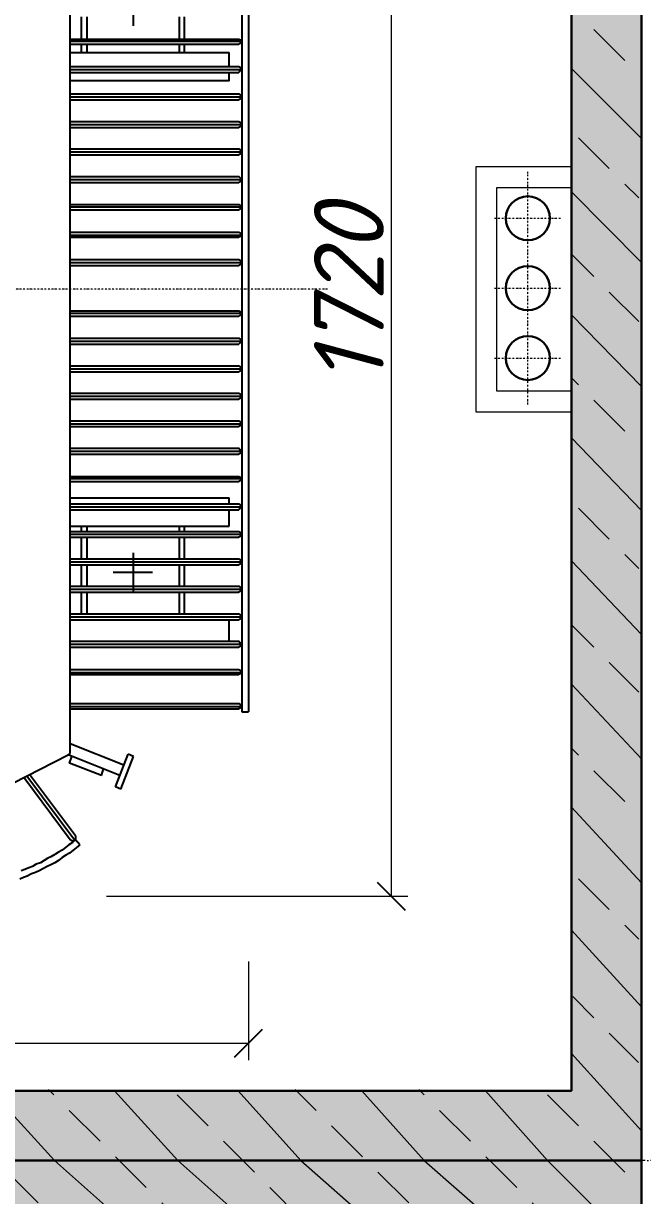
# Model space of a CAD drawing. Header units: millimetres. Extents: x 18305 to 53696, y 2146 to 15344.
# Drawn here: x 32958 to 33845, y 12050 to 13728 of the extents above; entities that cross this region are included whole.
import ezdxf

# ---------------------------------------------------------------- set-up
doc = ezdxf.new("R2010")
doc.units = ezdxf.units.MM
doc.set_wipeout_variables(frame=1)
doc.linetypes.add('DASHDOT2', pattern=[0.5, 0.25, -0.125, 0, -0.125])
doc.linetypes.add('Сплошная', pattern=[0])
doc.layers.add('НОЛЬ', color=7, linetype='Continuous')
doc.styles.add('ГОСТ-80', font='isocpeur.ttf', dxfattribs={"height": 80})
doc.styles.add('ИСО курсив', font='isocpeui.ttf')
doc.dimstyles.new('ГОСТ-80', dxfattribs={"dimtxt": 80, "dimasz": 40, "dimexe": 24, "dimexo": 1, "dimgap": 10, "dimtad": 1, "dimdec": 0, "dimtxsty": 'ГОСТ-80', "dimblk": 'OBLIQUE', "dimcen": 2.5, "dimclrd": 251, "dimclre": 251, "dimclrt": 251, "dimadec": 0, "dimazin": 0, "dimtfac": 1, "dimtdec": 0, "dimtmove": 0, "dimatfit": 3, "dimfxl": 250, "dimlwd": 9, "dimlwe": 9, "dimarcsym": 2})

# ---------------------------------------------------------------- blocks, each defined once
blk = doc.blocks.new('*U887')
at = {"lineweight": 18}
h = blk.add_hatch(dxfattribs=at)
h.set_pattern_fill('ANSI33', scale=500)
h.set_pattern_definition([(45, (-270421877.2363863, -182955272.1720382), (-88.38834764831844, 88.38834764831844), []), (45, (-270421788.8480388, -182955272.1720382), (-88.38834764831844, 88.38834764831844), [62.5, -31.25])])
h.paths.add_polyline_path([(0, 6000), (0, 0), (2500, 0), (2500, 6000)])
h.paths.add_polyline_path([(2400, 5900), (2400, 100), (100, 100), (100, 5900)], flags=16)
h = blk.add_hatch(dxfattribs=at)
h.set_pattern_fill('AR-CONC', scale=30)
h.set_pattern_definition([(49.99999999999999, (-270421877.2363863, -182955272.1720382), (215.178054780226, -18.82564049477853), [22.5, -247.5]), (355, (-270421877.2363863, -182955272.1720382), (-41.6254000839, 225.6576401100035), [18, -198]), (100.45144446, (-270421859.304882, -182955273.7408414), (173.5526540181336, 206.8319972905888), [19.12205759999996, -210.3426335999997]), (46.18420000000001, (-270421877.2363863, -182955212.1720382), (320.1723992014717, -49.65578423792296), [33.75, -371.25]), (96.63563549, (-270421850.5553628, -182955216.3100303), (280.3985837022685, 292.2355802323651), [28.6831026, -315.5141279999999]), (351.1841639899999, (-270421877.2363863, -182955212.1720382), (280.3985835164319, 292.2355800809971), [27, -297.0000003]), (21, (-270421847.2363863, -182955227.1720382), (179.0721156355385, -120.7856671996016), [22.5, -247.5]), (326.0000000000001, (-270421847.2363863, -182955227.1720382), (72.99459957647451, 217.5450135140559), [18, -198]), (71.45144474, (-270421832.3137101, -182955237.2375104), (252.0667130189913, 96.75934584190615), [19.122057, -210.3426336]), (37.50000000000001, (-270421877.2363863, -182955272.1720382), (3.647956595187201, 99.86815614939344), [0, -195.6, 0, -201, 0, -198.75]), (7.499999999999999, (-270421877.2363863, -182955272.1720382), (78.92086123264458, 118.3235135647081), [0, -114.6, 0, -191.1, 0, -75.75]), (327.5, (-270421944.1363863, -182955272.1720382), (160.1467308517227, -6.766461520313927), [0, -75, 0, -234, 0, -310.5]), (317.5, (-270421974.1363863, -182955272.1720382), (174.9558508027159, 30.03149469969532), [0, -97.5, 0, -155.4, 0, -220.5])])
h.paths.add_polyline_path([(1.13686837721616e-13, 6000), (0, 9.094947017729282e-13), (2500, -9.094947017729282e-13), (2500, 6000)])
h.paths.add_polyline_path([(2400, 5900), (2400, 100), (100, 100), (100, 5900)], flags=16)
at = {"color": 7, "lineweight": 30}
for points in [[(0, 6000), (2500, 6000), (2500, 0), (0, 0)], [(100, 5900), (2400, 5900), (2400, 100), (100, 100)]]:
    blk.add_lwpolyline(points, close=True, dxfattribs=at)
blk = doc.blocks.new('ТМГ-1000')
at = {"color": 5}
for p, q in [((604.6896148765809, 567.5022700000118), (-604.6853664817754, 567.5022700000118)), ((-604.6853664817754, 567.5022700000118), (-604.6853664817754, 567.4516658486682))]:
    blk.add_line(p, q, dxfattribs=at)
at = {"color": 7, "lineweight": 0, "true_color": 0xffffff}
blk.add_wipeout([(-844.046031481761, -240.1788633333199), (-857.3302606484212, -182.7909933333283), (-857.8616298150737, 179.60277833334112), (-797.2855448151241, 323.6038225000086), (-698.7014134155294, 246.15396310670053), (-666.3241898150882, 309.2568550000144), (-600.4195527528645, 309.2568550000144), (-592.9803844195558, 553.6869835672844), (595.7188804653707, 555.8624660570206), (597.8443571320387, 312.4953877236842), (664.2242035182428, 312.44507000001636), (698.7269037853092, 246.15396310671213), (789.3404976848981, 317.22739250000495), (843.540152684902, 204.57712916667538), (849.3852135181662, 100.96014166667032), (849.3852135181662, -166.84991833331878), (804.2188343515738, -298.6294716666598), (697.6910472709645, -257.03353535221504), (666.3496801849108, -310.3195933333334), (593.584106897237, -312.445069999987), (593.5841068972371, -557.9376249999913), (-598.4573474100617, -557.4062558333245), (-600.051454910077, -312.445069999987), (-666.3241898150882, -310.3195933333334), (-699.5309405724745, -253.8620418371836), (-788.7836381484523, -318.8214999999909)], dxfattribs=at)
at = {"color": 5}
for p, q in [((-604.6853664817754, 557.9376250000059), (-604.6853664817754, 567.4516658486682)), ((604.6896148765809, 557.9882291513495), (-604.6853664817754, 557.9376250000059)), ((-666.3241898150882, 309.2568550000142), (-664.1987131484202, 312.4450700000161))]:
    blk.add_line(p, q, dxfattribs=at)
at = {"color": 252, "linetype": 'DASHDOT2', "lineweight": 20, "ltscale": 10}
blk.add_lwpolyline([(0, 681.00272400002), (0, -681.0027239999908)], dxfattribs=at)
at = {"color": 5, "linetype": 'Continuous'}
for points in [[(-592.9803844195558, 312.4453819006303), (-592.9803844195558, 553.6869835672842), (-594.0431227529189, 555.8124602339522), (-597.2313377528917, 557.9379369006201), (-599.3568144195597, 555.8124602339522), (-600.4195527528645, 553.6869835672842)], [(-600.4195527528645, 312.4453819006303), (-600.4195527528645, 553.6869835672842)], [(-597.2313377528917, 312.4453819006303), (-597.2313377528917, 557.9379369006201)], [(-544.1092814817675, 312.4450700000161), (-544.1092814817675, 553.68667166667), (-545.1720198151306, 555.812148333338), (-548.3602348151035, 557.9376250000059), (-550.4857114817714, 555.812148333338), (-551.5484498150763, 553.68667166667)], [(-551.5484498150763, 312.4450700000161), (-551.5484498150763, 553.68667166667)], [(-548.3602348151035, 312.4450700000161), (-548.3602348151035, 557.9376250000059)], [(-543.0465431484627, 557.9376250000059), (-548.3602348151035, 557.9376250000059)], [(-503.7252248151344, 312.4450700000161), (-503.7252248151344, 553.68667166667), (-505.8507014818024, 555.812148333338), (-507.9761781484121, 557.9376250000059), (-511.1643931484432, 555.812148333338), (-512.2271314818063, 553.68667166667)], [(-512.2271314818063, 312.4450700000161), (-512.2271314818063, 553.68667166667)], [(-507.9761781484121, 312.4450700000161), (-507.9761781484121, 557.9376250000059)], [(-464.4039064818062, 312.4450700000161), (-464.4039064818062, 553.68667166667), (-465.4666448151111, 555.812148333338), (-468.6548598150839, 557.9376250000059), (-471.843074815115, 555.812148333338), (-472.905813148478, 553.68667166667)], [(-472.905813148478, 312.4450700000161), (-472.905813148478, 553.68667166667)], [(-468.6548598150839, 312.4450700000161), (-468.6548598150839, 557.9376250000059)], [(-425.082588148478, 312.4450700000161), (-425.082588148478, 553.68667166667), (-426.1453264817828, 555.812148333338), (-429.3335414817557, 557.9376250000059), (-432.5217564817867, 555.812148333338), (-433.5844948150916, 553.68667166667)], [(-433.5844948150916, 312.4450700000161), (-433.5844948150916, 553.68667166667)], [(-429.3335414817557, 312.4450700000161), (-429.3335414817557, 557.9376250000059)], [(-385.7612698151497, 312.4450700000161), (-385.7612698151497, 553.68667166667), (-386.8240081484546, 555.812148333338), (-390.0122231484274, 557.9376250000059), (-393.2004381484585, 555.812148333338), (-394.2631764817634, 553.68667166667)], [(-394.2631764817634, 312.4450700000161), (-394.2631764817634, 553.68667166667)], [(-390.0122231484274, 312.4450700000161), (-390.0122231484274, 557.9376250000059)], [(-346.4399514818215, 312.4450700000161), (-346.4399514818215, 553.68667166667), (-347.5026898151264, 555.812148333338), (-350.6909048150992, 557.9376250000059), (-353.879119815072, 555.812148333338), (-354.9418581484351, 553.68667166667)], [(-354.9418581484351, 312.4450700000161), (-354.9418581484351, 553.68667166667)], [(-350.6909048150992, 312.4450700000161), (-350.6909048150992, 557.9376250000059)], [(-307.118633148435, 312.4450700000161), (-307.118633148435, 553.68667166667), (-308.1813714817981, 555.812148333338), (-311.369586481771, 557.9376250000059), (-313.4950631484389, 555.812148333338), (-315.6205398151069, 553.68667166667)], [(-315.6205398151069, 312.4450700000161), (-315.6205398151069, 553.68667166667)], [(-311.369586481771, 312.4450700000161), (-311.369586481771, 557.9376250000059)], [(-267.7973148151068, 312.4450700000161), (-267.7973148151068, 553.68667166667), (-268.8600531484699, 555.812148333338), (-270.9855298151379, 557.9376250000059), (-274.1737448151107, 555.812148333338), (-275.2364831484156, 553.68667166667)], [(-275.2364831484156, 312.4450700000161), (-275.2364831484156, 553.68667166667)], [(-270.9855298151379, 312.4450700000161), (-270.9855298151379, 557.9376250000059)], [(-227.4132581484155, 312.4450700000161), (-227.4132581484155, 553.68667166667), (-229.5387348151417, 555.812148333338), (-231.6642114818096, 557.9376250000059), (-234.8524264817825, 555.812148333338), (-235.9151648150873, 553.68667166667)], [(-235.9151648150873, 312.4450700000161), (-235.9151648150873, 553.68667166667)], [(-231.6642114818096, 312.4450700000161), (-231.6642114818096, 557.9376250000059)], [(-188.0919398151455, 312.4450700000161), (-188.0919398151455, 553.68667166667), (-189.1546781484503, 555.812148333338), (-192.3428931484232, 557.9376250000059), (-195.5311081484542, 555.812148333338), (-196.5938464817591, 553.68667166667)], [(-196.5938464817591, 312.4450700000161), (-196.5938464817591, 553.68667166667)], [(-192.3428931484232, 312.4450700000161), (-192.3428931484232, 557.9376250000059)], [(-148.770621481759, 312.4450700000161), (-148.770621481759, 553.68667166667), (-149.8333598151221, 555.812148333338), (-153.0215748151531, 557.9376250000059), (-156.209789815126, 555.812148333338), (-157.2725281484309, 553.68667166667)], [(-157.2725281484309, 312.4450700000161), (-157.2725281484309, 553.68667166667)], [(-153.0215748151531, 312.4450700000161), (-153.0215748151531, 557.9376250000059)], [(-109.4493031484308, 312.4450700000161), (-109.4493031484308, 553.68667166667), (-110.5120414817939, 555.812148333338), (-113.7002564817667, 557.9376250000059), (-116.8884714817978, 555.812148333338), (-117.9512098151026, 553.68667166667)], [(-117.9512098151026, 312.4450700000161), (-117.9512098151026, 553.68667166667)], [(-113.7002564817667, 312.4450700000161), (-113.7002564817667, 557.9376250000059)], [(-70.12798481510254, 312.4450700000161), (-70.12798481510254, 553.68667166667), (-71.19072314846562, 555.812148333338), (-74.37893814843846, 557.9376250000059), (-76.50441481510643, 555.812148333338), (-78.6298914817744, 553.68667166667)], [(-78.6298914817744, 312.4450700000161), (-78.6298914817744, 553.68667166667)], [(-74.37893814843846, 312.4450700000161), (-74.37893814843846, 557.9376250000059)], [(-30.8066664817743, 312.4450700000161), (-30.8066664817743, 553.68667166667), (-31.86940481507918, 555.812148333338), (-33.99488148174714, 557.9376250000059), (-37.18309648177819, 555.812148333338), (-38.24583481514128, 553.68667166667)], [(-38.24583481514128, 312.4450700000161), (-38.24583481514128, 553.68667166667)], [(-33.99488148174714, 312.4450700000161), (-33.99488148174714, 557.9376250000059)], [(42.52227851824136, 312.4450700000161), (42.52227851824136, 553.68667166667), (41.45954018487828, 555.812148333338), (38.27132518490544, 557.9376250000059), (35.08311018493259, 555.812148333338), (34.02037185156951, 553.68667166667)], [(34.02037185156951, 312.4450700000161), (34.02037185156951, 553.68667166667)], [(38.27132518490544, 312.4450700000161), (38.27132518490544, 557.9376250000059)], [(81.84359685151139, 312.4450700000161), (81.84359685151139, 553.68667166667), (80.78085851820651, 555.812148333338), (77.59264351823367, 557.9376250000059), (75.46716685156571, 555.812148333338), (74.40442851820262, 553.68667166667)], [(74.40442851820262, 312.4450700000161), (74.40442851820262, 553.68667166667)], [(77.59264351823367, 312.4450700000161), (77.59264351823367, 557.9376250000059)], [(121.1649151848978, 312.4450700000161), (121.1649151848978, 553.68667166667), (120.1021768515348, 555.812148333338), (117.9767001848668, 557.9376250000059), (114.7884851848939, 555.812148333338), (113.7257468515891, 553.68667166667)], [(113.7257468515891, 312.4450700000161), (113.7257468515891, 553.68667166667)], [(117.9767001848668, 312.4450700000161), (117.9767001848668, 557.9376250000059)], [(161.5489718515892, 312.4450700000161), (161.5489718515892, 553.68667166667), (159.4234951849212, 555.812148333338), (157.298018518195, 557.9376250000059), (154.1098035182222, 555.812148333338), (153.0470651849173, 553.68667166667)], [(153.0470651849173, 312.4450700000161), (153.0470651849173, 553.68667166667)], [(157.298018518195, 312.4450700000161), (157.298018518195, 557.9376250000059)], [(200.8702901848592, 312.4450700000161), (200.8702901848592, 553.68667166667), (199.8075518515543, 555.812148333338), (196.6193368515233, 557.9376250000059), (193.4311218515504, 555.812148333338), (192.3683835181873, 553.68667166667)], [(192.3683835181873, 312.4450700000161), (192.3683835181873, 553.68667166667)], [(196.6193368515233, 312.4450700000161), (196.6193368515233, 557.9376250000059)], [(240.1916085181874, 312.4450700000161), (240.1916085181874, 553.68667166667), (239.1288701848825, 555.812148333338), (235.9406551849097, 557.9376250000059), (232.7524401848787, 555.812148333338), (231.6897018515738, 553.68667166667)], [(231.6897018515738, 312.4450700000161), (231.6897018515738, 553.68667166667)], [(235.9406551849097, 312.4450700000161), (235.9406551849097, 557.9376250000059)], [(279.5129268515739, 312.4450700000161), (279.5129268515739, 553.68667166667), (278.4501885182108, 555.812148333338), (275.2619735181797, 557.9376250000059), (272.0737585182069, 555.812148333338), (271.011020184902, 553.68667166667)], [(271.011020184902, 312.4450700000161), (271.011020184902, 553.68667166667)], [(275.2619735181797, 312.4450700000161), (275.2619735181797, 557.9376250000059)], [(318.8342451848439, 312.4450700000161), (318.8342451848439, 553.68667166667), (317.771506851539, 555.812148333338), (314.5832918515662, 557.9376250000059), (312.4578151848982, 555.812148333338), (310.3323385182302, 553.68667166667)], [(310.3323385182302, 312.4450700000161), (310.3323385182302, 553.68667166667)], [(314.5832918515662, 312.4450700000161), (314.5832918515662, 557.9376250000059)], [(358.1555635182303, 312.4450700000161), (358.1555635182303, 553.68667166667), (357.0928251848673, 555.812148333338), (354.9673485181993, 557.9376250000059), (351.7791335182264, 555.812148333338), (350.7163951848634, 553.68667166667)], [(350.7163951848634, 312.4450700000161), (350.7163951848634, 553.68667166667)], [(354.9673485181993, 312.4450700000161), (354.9673485181993, 557.9376250000059)], [(-503.7252248151344, 539.8710733333428), (-472.905813148478, 539.8710733333428)], [(-339.0007831484545, 539.8710733333428), (-314.5578014817438, 539.8710733333428)], [(-339.0007831484545, 312.4450700000161), (-339.0007831484545, 539.8710733333428)], [(-307.118633148435, 539.8710733333428), (-298.6167264817632, 539.8710733333428)], [(-298.6167264817632, 312.4450700000161), (-298.6167264817632, 539.8710733333428)], [(298.6422168515855, 312.4450700000161), (298.6422168515855, 539.8710733333428), (310.3323385182302, 539.8710733333428)], [(318.8342451848439, 539.8710733333428), (339.0262735182187, 539.8710733333428)], [(339.0262735182187, 312.4450700000161), (339.0262735182187, 539.8710733333428)], [(-464.4039064818062, 476.1067733333475), (-433.5844948150916, 476.1067733333475)], [(-425.082588148478, 476.1067733333475), (-394.2631764817634, 476.1067733333475)], [(-385.7612698151497, 476.1067733333475), (-354.9418581484351, 476.1067733333475)], [(-346.4399514818215, 476.1067733333475), (-339.0007831484545, 476.1067733333475)], [(339.0262735182187, 476.1067733333475), (350.7163951848634, 476.1067733333475)], [(358.1555635182303, 476.1067733333475), (390.0377135182498, 476.1067733333475)], [(-464.4039064818062, 468.6676050000096), (-433.5844948150916, 468.6676050000096)], [(-425.082588148478, 468.6676050000096), (-394.2631764817634, 468.6676050000096)], [(-385.7612698151497, 468.6676050000096), (-354.9418581484351, 468.6676050000096)], [(-346.4399514818215, 468.6676050000096), (-339.0007831484545, 468.6676050000096)], [(339.0262735182187, 468.6676050000096), (350.7163951848634, 468.6676050000096)], [(358.1555635182303, 468.6676050000096), (390.0377135182498, 468.6676050000096)], [(-404.8905598151032, 374.0838933333434), (-404.8905598151032, 430.4090250000008)], [(-715.2101531484514, 384.7112766666687), (-668.4496664817561, 402.7778283333464)], [(-668.4496664817561, 402.7778283333464), (-665.2614514817833, 395.3386600000085)], [(-432.5217564817867, 402.7778283333464), (-377.2593631484197, 402.7778283333464)], [(377.284853518242, 402.7778283333464), (432.5472468515509, 402.7778283333464)], [(-712.0219381484785, 377.2721083333454), (-665.2614514817833, 395.3386600000085)], [(-681.2025264817639, 388.9622300000046), (-650.3831148151075, 312.4450700000161)], [(-715.2101531484514, 384.7112766666687), (-712.0219381484785, 377.2721083333454)], [(-696.0808631484397, 383.6485383333493), (-666.3241898150882, 309.2568550000142)], [(-696.0808631484397, 357.0800799999997), (-686.5162181484629, 360.2682950000017)], [(-696.0808631484397, 357.0800799999997), (-686.5162181484629, 360.2682950000017)], [(-696.0808631484397, 357.0800799999997), (-678.0143114817329, 311.3823316666676), (-668.4496664817561, 314.5705466666695)], [(-464.4039064818062, 336.8880516666686), (-433.5844948150916, 336.8880516666686)], [(-425.082588148478, 336.8880516666686), (-394.2631764817634, 336.8880516666686)], [(-385.7612698151497, 336.8880516666686), (-354.9418581484351, 336.8880516666686)], [(-346.4399514818215, 336.8880516666686), (-339.0007831484545, 336.8880516666686)], [(339.0262735182187, 336.8880516666686), (350.7163951848634, 336.8880516666686)], [(358.1555635182303, 336.8880516666686), (390.0377135182498, 336.8880516666686)], [(-795.160068148456, 326.2606683333433), (-799.411021481792, 320.9469766666734), (-802.599236481823, 316.6960233333375), (-806.8501898151007, 311.3823316666676), (-810.0384048151318, 306.0686400000122), (-813.2266198151046, 300.7549483333423), (-817.4775731484406, 295.4412566666724), (-820.6657881484134, 290.1275650000025), (-823.8540031484445, 284.8138733333471), (-825.9794798151124, 279.5001816666772), (-829.1676948151435, 274.1864900000073), (-832.3559098151163, 267.8100600000034), (-834.4813864817843, 262.4963683333335), (-836.6068631484522, 257.1826766666782), (-839.7950781484833, 250.8062466666743), (-841.920554815093, 245.4925550000044), (-844.046031481761, 240.1788633333344)], [(-787.7208998151473, 319.8842383333395), (-791.971853148425, 315.6332850000035), (-795.160068148456, 310.3195933333336), (-798.3482831484289, 306.0686400000122), (-802.599236481823, 300.7549483333423), (-805.7874514817959, 295.4412566666724), (-808.9756664817687, 290.1275650000025), (-812.1638814817998, 284.8138733333471), (-814.2893581484677, 280.5629200000112), (-817.4775731484406, 275.2492283333413), (-820.6657881484134, 269.9355366666714), (-822.7912648151396, 263.5591066666821), (-825.9794798151124, 258.2454150000121), (-828.1049564817804, 252.9317233333422), (-830.2304331484484, 247.6180316666723), (-832.3559098151163, 242.3043400000024)], [(-795.160068148456, 326.2606683333433), (-787.7208998151473, 319.8842383333395)], [(-795.160068148456, 326.2606683333433), (-787.7208998151473, 319.8842383333395)], [(-782.4072081484483, 319.8842383333395), (-785.5954231484793, 319.8842383333395), (-788.7836381484522, 318.8215000000055), (-789.8463764818152, 315.6332850000035), (-787.7208998151473, 312.4450700000161), (-698.701413415547, 246.1539631067135)], [(-788.7836381484522, 318.8215000000055), (-696.6354510677629, 250.1805035011348)], [(-782.4072081484483, 319.8842383333395), (-694.5583415531437, 254.228769614725)], [(-464.4039064818062, 328.3861450000113), (-433.5844948150916, 328.3861450000113)], [(-425.082588148478, 328.3861450000113), (-394.2631764817634, 328.3861450000113)], [(-385.7612698151497, 328.3861450000113), (-354.9418581484351, 328.3861450000113)], [(-346.4399514818215, 328.3861450000113), (-339.0007831484545, 328.3861450000113)], [(339.0262735182187, 328.3861450000113), (350.7163951848634, 328.3861450000113)], [(358.1555635182303, 328.3861450000113), (390.0377135182498, 328.3861450000113)], [(-717.5801698151045, 209.3594516666781), (-666.3241898150882, 309.2568550000142)], [(-664.1987131484202, 312.4450700000161), (664.2242035182426, 312.4450700000161)]]:
    blk.add_lwpolyline(points, dxfattribs=at)
blk = doc.blocks.new('_OBLIQUE')
at = {"color": 0, "linetype": 'ByBlock'}
blk.add_line((-0.5, -0.5), (0.5, 0.5), dxfattribs=at)
blk = doc.blocks.new('*D1880')
at = {"color": 251, "linetype": 'Сплошная', "lineweight": 9, "transparency": 16777216}
for p, q in [((33076.98301437039, 14198.6956131454), (33508.68539908571, 14198.6956131454)), ((33076.98301437039, 12478.69590981204), (33508.68539908571, 12478.69590981204))]:
    blk.add_line(p, q, dxfattribs=at)
at = {"color": 251, "linetype": 'Continuous', "lineweight": 9, "transparency": 16777216}
blk.add_line((33484.68539908571, 14198.6956131454), (33484.68539908571, 12478.69590981204), dxfattribs=at)
at = {"layer": 'Defpoints', "color": 0, "transparency": 16777216}
for p in [(33075.98301437039, 14198.6956131454), (33075.98301437039, 12478.69590981204), (33484.68539908571, 12478.69590981204)]:
    blk.add_point(p, dxfattribs=at)
at = {"color": 251, "lineweight": 9, "transparency": 16777216, "xscale": 40, "yscale": 40, "zscale": 40}
for p, rotation in [((33484.68539908571, 14198.6956131454), 90), ((33484.68539908571, 12478.69590981204), 270)]:
    blk.add_blockref('_OBLIQUE', p, dxfattribs=dict(at, rotation=rotation))
at = {"color": 7, "lineweight": 40, "transparency": 16777216, "insert": (33424.04145969176, 13338.6957614787), "char_height": 100, "attachment_point": 5, "rotation": 90, "style": 'ИСО курсив'}
blk.add_mtext('1720', dxfattribs=at)
blk = doc.blocks.new('*D1882')
at = {"color": 251, "linetype": 'Сплошная', "lineweight": 9, "transparency": 16777216}
for p, q in [((32145.17092704854, 12385.16674823992), (32145.17092704854, 12243.97067797987)), ((33280.17546704855, 12385.18799021488), (33280.17546704855, 12243.97067797987))]:
    blk.add_line(p, q, dxfattribs=at)
at = {"color": 251, "linetype": 'Continuous', "lineweight": 9, "transparency": 16777216}
blk.add_line((32145.17092704854, 12267.97067797987), (33280.17546704855, 12267.97067797987), dxfattribs=at)
at = {"layer": 'Defpoints', "color": 0, "transparency": 16777216}
for p in [(32145.17092704854, 12386.16674823992), (33280.17546704855, 12386.18799021488), (33280.17546704855, 12267.97067797987)]:
    blk.add_point(p, dxfattribs=at)
at = {"color": 251, "lineweight": 9, "transparency": 16777216, "xscale": 40, "yscale": 40, "zscale": 40, "rotation": 180}
blk.add_blockref('_OBLIQUE', (32145.17092704854, 12267.97067797987), dxfattribs=at)
at = {"color": 251, "lineweight": 9, "transparency": 16777216, "xscale": 40, "yscale": 40, "zscale": 40}
blk.add_blockref('_OBLIQUE', (33280.17546704855, 12267.97067797987), dxfattribs=at)
at = {"color": 7, "lineweight": 40, "transparency": 16777216, "insert": (32712.67319704855, 12327.97067797987), "char_height": 100, "attachment_point": 5, "style": 'ИСО курсив'}
blk.add_mtext('1135', dxfattribs=at)

msp = doc.modelspace()

# ---------------------------------------------------------------- linework, layer by layer
at = {"color": 5, "lineweight": 20}
for points in [[(33742.78248774013, 13171.16594954213), (33606.11065263257, 13171.16594954213), (33606.11065263257, 13522.94064906792), (33742.78248774013, 13522.94064906792)], [(33742.78248774013, 13201.16594954213), (33636.11065263257, 13201.16594954213), (33636.11065263257, 13492.94064906792), (33742.78248774013, 13492.94064906792)]]:
    msp.add_lwpolyline(points, dxfattribs=at)
at = {"color": 252, "linetype": 'DASHDOT2', "lineweight": 13, "ltscale": 10}
for points in [[(33680.30730137401, 13182.43618765206), (33680.30730137401, 13515.01874679164)], [(33632.77845752015, 13448.72746722185), (33727.83614522786, 13448.72746722185)], [(33632.77845752015, 13348.72746722185), (33727.83614522786, 13348.72746722185)], [(33632.77845752015, 13248.72746722185), (33727.83614522786, 13248.72746722185)]]:
    msp.add_lwpolyline(points, dxfattribs=at)
at = {"color": 5, "lineweight": 30}
for centre, radius in [((33680.30730137401, 13448.72746722185), 31.5), ((33680.30730137401, 13348.72746722185), 31.50000000000978), ((33680.30730137401, 13248.72746722185), 31.5)]:
    msp.add_circle(centre, radius, dxfattribs=at)
at = {"layer": 'НОЛЬ', "color": 44, "linetype": 'DASHDOT2', "lineweight": 20, "ltscale": 30}
for p, q in [((38453.78987930002, 12100.03182551509), (27205.29660477116, 12100.03182551509)), ((38453.78987930003, 12100.03182551509), (28205.29660477116, 12100.03182551509))]:
    msp.add_line(p, q, dxfattribs=at)

# ---------------------------------------------------------------- block references
at = {"color": 7, "rotation": 90}
for p in [(33842.78248774013, 12100.03182551509), (33842.78248774013, 9600.031825515092)]:
    msp.add_blockref('*U887', p, dxfattribs=at)

# ---------------------------------------------------------------- next in the draw order: block references
at = {"lineweight": 20, "xscale": -1, "rotation": 270}
msp.add_blockref('ТМГ-1000', (32712.67319704854, 13347.11030029887), dxfattribs=at)

# ---------------------------------------------------------------- next in the draw order: dimensions: what is measured, and where the dimension line sits
at = {"color": 7, "lineweight": 40}
dim = msp.add_linear_dim(base=(33484.68539908571, 12478.69590981204), p1=(33075.98301437037, 14198.69561314539), p2=(33075.98301437037, 12478.69590981203), angle=90, dimstyle='ГОСТ-80', override={"dimtxt": 100, "dimtxsty": 'ИСО курсив', "dimclrt": 7}, dxfattribs=at)
dim.commit()
dim.dimension.update_dxf_attribs({"geometry": '*D1880', "text_midpoint": (33424.04145969176, 13338.6957614787)})
dim = msp.add_linear_dim(base=(33280.17546704855, 12267.97067797987), p1=(32145.17092704854, 12386.16674823992), p2=(33280.17546704855, 12386.18799021488), dimstyle='ГОСТ-80', override={"dimtxt": 100, "dimtxsty": 'ИСО курсив', "dimclrt": 7}, dxfattribs=at)
dim.commit()
dim.dimension.update_dxf_attribs({"geometry": '*D1882', "text_midpoint": (32712.67319704855, 12327.97067797987)})

doc.saveas('drawing.dxf')
